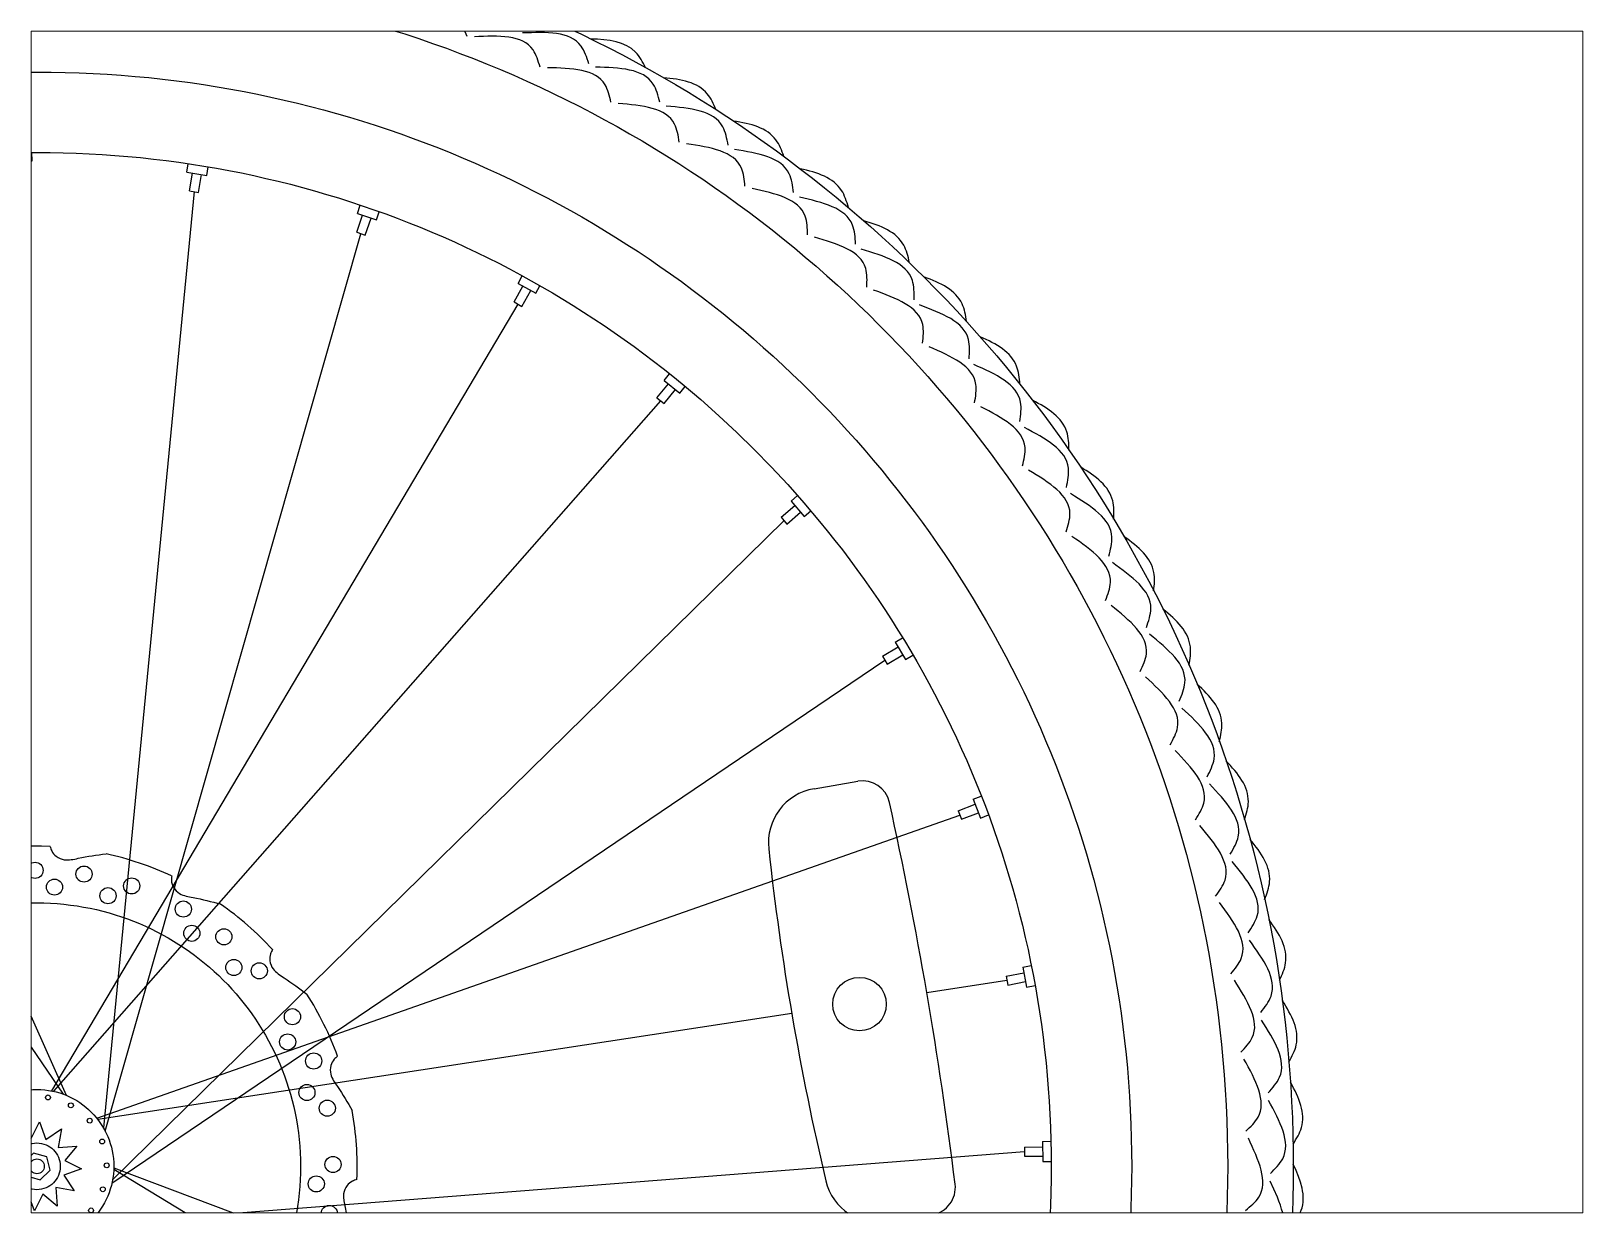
# Paper-space layout 'www.ceco.net' of a CAD drawing. Header units: millimetres. Extents: x 27 to 240, y 20 to 183.
# The model-space entities are those that its viewports show. They can reach past a viewport. Long polylines and large blocks are cut down to what shows.
import ezdxf

# ---------------------------------------------------------------- set-up
doc = ezdxf.new("R2010")
doc.units = ezdxf.units.MM
doc.layers.add('ceco.net 414 bike rim', color=7, linetype='Continuous')
doc.layers.add('ceco.net 414 bike tyres', color=7, linetype='Continuous')

msp = doc.modelspace()

# ---------------------------------------------------------------- linework, layer by layer
at = {"layer": 'ceco.net 414 bike rim'}
for p, q in [((-1.3, 274.27), (-1.34, 276.61)), ((-6.8, 274.19), (-1.3, 274.27)), ((-2.74, 269.32), (-2.81, 274.24)), ((40.91, 271.2), (41.28, 273.52)), ((40.91, 271.2), (46.34, 270.33)), ((41.62, 266.09), (42.41, 270.96)), ((46.34, 270.33), (46.72, 272.64)), ((-5.22, 269.28), (-2.74, 269.32)), ((44.07, 265.7), (44.85, 270.57)), ((42.84, 265.9), (18.15, 10.48)), ((41.62, 266.09), (44.07, 265.7)), ((87.2, 254.82), (88.81, 259.48)), ((87.38, 259.98), (88.15, 262.19)), ((87.38, 259.98), (92.58, 258.17)), ((89.53, 254.01), (91.15, 258.67)), ((92.58, 258.17), (93.35, 260.39)), ((18.61, 9.64), (88.37, 254.42)), ((87.2, 254.82), (89.53, 254.01)), ((8.06, 19.35), (-95.84, 251.69)), ((131.2, 240.85), (132.34, 242.9)), ((130.12, 235.81), (132.52, 240.12)), ((131.2, 240.85), (136.01, 238.17)), ((132.28, 234.6), (134.68, 238.91)), ((136.01, 238.17), (137.15, 240.22)), ((4.07, 20.56), (131.2, 235.21)), ((130.12, 235.81), (132.28, 234.6)), ((-138.09, 231.23), (7.17, 19.7)), ((171.03, 214.41), (172.51, 216.23)), ((169.09, 209.63), (172.2, 213.46)), ((171.01, 208.07), (174.12, 211.89)), ((171.03, 214.41), (175.3, 210.94)), ((175.3, 210.94), (176.78, 212.75)), ((170.05, 208.85), (4.5, 20.47)), ((169.09, 209.63), (171.01, 208.07)), ((205.66, 181.46), (207.44, 182.99)), ((202.93, 177.09), (206.65, 180.31)), ((204.54, 175.21), (208.27, 178.44)), ((205.66, 181.46), (209.26, 177.29)), ((209.26, 177.29), (211.04, 178.82)), ((203.74, 176.15), (20.64, -3.64)), ((202.93, 177.09), (204.54, 175.21)), ((234.05, 142.99), (236.06, 144.19)), ((230.59, 139.16), (234.83, 141.69)), ((234.05, 142.99), (236.87, 138.26)), ((20.45, -4.58), (231.23, 138.09)), ((230.59, 139.16), (231.86, 137.03)), ((231.86, 137.03), (236.09, 139.56)), ((236.87, 138.26), (238.88, 139.46)), ((211.92, 103.01), (223.88, 105.07)), ((251.25, 97), (255.86, 98.76)), ((255.32, 100.17), (257.51, 101.01)), ((255.32, 100.17), (257.28, 95.03)), ((16.34, 13.13), (251.69, 95.84)), ((251.25, 97), (252.14, 94.69)), ((252.14, 94.69), (256.74, 96.44)), ((257.28, 95.03), (259.47, 95.86)), ((264.28, 51.9), (269.12, 52.83)), ((264.28, 51.9), (264.75, 49.47)), ((268.84, 54.31), (271.14, 54.75)), ((268.84, 54.31), (269.87, 48.91)), ((264.51, 50.68), (242.69, 47.35)), ((264.75, 49.47), (269.59, 50.39)), ((269.87, 48.91), (272.18, 49.35)), ((205.84, 41.71), (16.61, 12.79)), ((-5.48, 10.88), (-1.58, 7.59)), ((-1.58, 7.59), (0.7, 12.16)), ((0.7, 12.16), (2.43, 7.36)), ((2.43, 7.36), (6.68, 10.19)), ((6.68, 10.19), (5.79, 5.16)), ((5.79, 5.16), (10.88, 5.48)), ((10.88, 5.48), (7.59, 1.57)), ((269.28, 5.22), (274.21, 5.29)), ((269.28, 5.22), (269.32, 2.74)), ((274.19, 6.8), (276.53, 6.84)), ((274.19, 6.8), (274.27, 1.3)), ((7.59, 1.58), (12.16, -0.7)), ((269.3, 3.98), (13.47, -16.06)), ((269.32, 2.74), (274.24, 2.81)), ((274.27, 1.3), (276.61, 1.34)), ((12.16, -0.7), (7.36, -2.43)), ((7.36, -2.43), (10.19, -6.69)), ((235.21, -131.2), (20.94, -0.88)), ((20.96, -0.44), (254.42, -88.37)), ((-2.43, -7.36), (-6.69, -10.19)), ((-0.7, -12.17), (-2.43, -7.36)), ((1.58, -7.59), (-0.7, -12.17)), ((5.48, -10.88), (1.58, -7.59)), ((5.16, -5.79), (5.48, -10.88)), ((10.19, -6.69), (5.16, -5.79)), ((95.84, -251.69), (15.48, -14.13)), ((15.77, -13.81), (138.1, -231.23)), ((232.27, -15.25), (244.23, -13.19))]:
    msp.add_line(p, q, dxfattribs=at)
msp.add_lwpolyline([(0.89, -3.64), (3.59, -1.05), (2.71, 2.59), (-0.89, 3.64), (-3.59, 1.05), (-2.71, -2.59)], close=True, dxfattribs=at)
for centre, radius in [((0, 0), 342.61), ((0, 0), 324.72), ((0, 0), 298.54), ((0, 0), 276.61), ((-0.51, 80.75), 2.2), ((12.85, 79.73), 2.2), ((4.79, 76.18), 2.2), ((25.85, 76.5), 2.2), ((19.38, 73.83), 2.2), ((39.93, 70.19), 2.2), ((0, 0), 71.87), ((42.24, 63.58), 2.2), ((50.99, 62.62), 2.2), ((53.7, 54.25), 2.2), ((60.64, 53.33), 2.2), ((224.31, 44.26), 7.3), ((69.68, 40.82), 2.2), ((68.37, 33.94), 2.2), ((75.47, 28.74), 2.2), ((73.63, 20.13), 2.2), ((0, 0), 20.96), ((-3.58, 18.7), 0.668), ((3.03, 18.8), 0.668), ((9.27, 16.63), 0.668), ((79.18, 15.86), 2.2), ((14.4, 12.45), 0.668), ((0, 0), 6.37), ((17.79, 6.78), 0.668), ((0, 0), 2.02), ((19.04, 0.28), 0.668), ((80.75, 0.51), 2.2), ((76.18, -4.79), 2.2), ((17.99, -6.25), 0.668), ((14.77, -12.02), 0.668), ((79.73, -12.85), 2.2)]:
    msp.add_circle(centre, radius, dxfattribs=at)
for centre, radius, start, end in [((214.46, 88.23), 15, 99.7634, 186.2354), ((225.15, 97.68), 7.5, 12.486, 99.7634), ((-853.96, -141.28), 1112.75, 7.04075, 12.48598), ((0, 0), 87.33, 87.6181, 100.0351), ((0, 0), 87.33, 65.1181, 77.5351), ((941.43, 167.66), 746.29, 186.23545, 193.29128), ((0, 0), 87.33, 42.6181, 55.0351), ((0, 0), 87.33, 20.1181, 32.5351), ((0, 0), 87.33, 357.6181, 10.0351), ((229.72, -0.47), 15, 193.2913, 279.7634), ((242.96, -5.8), 7.5, 279.7634, 7.0408)]:
    msp.add_arc(centre, radius, start, end, dxfattribs=at)
for points in [[(3.63, 87.26), (3.74, 86.85), (4.03, 85.82), (5.29, 84.35), (7.92, 83.26), (12.57, 84.4), (16.34, 84.93), (18.85, 85.27)], [(36.75, 79.23), (36.69, 78.81), (36.56, 77.74), (37.17, 75.9), (39.18, 73.89), (43.92, 73.17), (47.59, 72.21), (50.05, 71.57)], [(64.27, 59.13), (64.06, 58.76), (63.53, 57.83), (63.38, 55.9), (64.47, 53.27), (68.57, 50.79), (71.6, 48.5), (73.63, 46.97)], [(82.01, 30.04), (81.67, 29.78), (80.83, 29.12), (79.95, 27.39), (79.95, 24.54), (82.79, 20.68), (84.71, 17.41), (86, 15.22)], [(87.26, -3.63), (86.85, -3.74), (85.82, -4.03), (84.35, -5.29), (83.26, -7.92), (84.4, -12.57), (84.93, -16.34), (85.28, -18.85)]]:
    msp.add_open_spline(points, degree=3, knots=[0, 0, 0, 0, 1.265155, 3.187887, 5.583091, 9.401751, 17.081344, 17.081344, 17.081344, 17.081344], dxfattribs=at)
at = {"layer": 'ceco.net 414 bike tyres'}
for points, knots in [([(130.54, 309.99), (129.84, 311.7), (126.93, 318.73), (118.38, 317.85), (111.91, 317.18)], [0, 0, 0, 0, 5.278026, 21.651368, 21.651368, 21.651368, 21.651368]), ([(117.3, 308.22), (116.67, 309.89), (114.01, 316.95), (105.45, 316.02), (98.91, 315.31)], [0, 0, 0, 0, 5.072032, 21.445374, 21.445374, 21.445374, 21.445374]), ([(146.05, 309.92), (145.15, 311.44), (141.8, 316.61), (135.47, 316.97), (130.6, 316.74)], [1.290026, 1.290026, 1.290026, 1.290026, 6.384144, 19.446481, 19.446481, 19.446481, 19.446481]), ([(150.54, 300.78), (149.94, 302.54), (147.51, 309.74), (138.91, 309.43), (132.41, 309.19)], [0, 0, 0, 0, 5.278026, 21.651368, 21.651368, 21.651368, 21.651368]), ([(137.21, 299.89), (136.69, 301.59), (134.5, 308.81), (125.89, 308.44), (119.32, 308.17)], [0, 0, 0, 0, 5.072032, 21.445374, 21.445374, 21.445374, 21.445374]), ([(166, 299.7), (165.21, 301.28), (162.2, 306.65), (155.91, 307.44), (151.04, 307.52)], [1.290026, 1.290026, 1.290026, 1.290026, 6.384144, 19.446481, 19.446481, 19.446481, 19.446481]), ([(156.53, 290.27), (156.12, 292.01), (154.41, 299.35), (145.79, 299.55), (139.22, 299.7)], [0, 0, 0, 0, 5.072032, 21.445374, 21.445374, 21.445374, 21.445374]), ([(169.89, 290.29), (169.41, 292.08), (167.45, 299.43), (158.85, 299.68), (152.35, 299.86)], [0, 0, 0, 0, 5.278026, 21.651368, 21.651368, 21.651368, 21.651368]), ([(185.25, 288.2), (184.56, 289.83), (181.91, 295.39), (175.68, 296.58), (170.83, 296.98)], [1.290026, 1.290026, 1.290026, 1.290026, 6.384144, 19.446481, 19.446481, 19.446481, 19.446481]), ([(175.18, 279.41), (174.89, 281.17), (173.66, 288.61), (165.07, 289.37), (158.52, 289.95)], [0, 0, 0, 0, 5.072032, 21.445374, 21.445374, 21.445374, 21.445374]), ([(188.51, 278.56), (188.15, 280.38), (186.67, 287.84), (178.11, 288.65), (171.64, 289.26)], [0, 0, 0, 0, 5.278026, 21.651368, 21.651368, 21.651368, 21.651368]), ([(203.7, 275.47), (203.12, 277.14), (200.84, 282.86), (194.7, 284.46), (189.88, 285.17)], [1.290026, 1.290026, 1.290026, 1.290026, 6.384144, 19.446481, 19.446481, 19.446481, 19.446481]), ([(193.08, 267.36), (192.9, 269.13), (192.16, 276.64), (183.65, 277.96), (177.15, 278.97)], [0, 0, 0, 0, 5.072032, 21.445374, 21.445374, 21.445374, 21.445374]), ([(206.33, 265.64), (206.09, 267.47), (205.1, 275.01), (196.61, 276.38), (190.19, 277.41)], [0, 0, 0, 0, 5.278026, 21.651368, 21.651368, 21.651368, 21.651368]), ([(221.28, 261.56), (220.81, 263.26), (218.91, 269.12), (212.89, 271.11), (208.13, 272.14)], [1.290026, 1.290026, 1.290026, 1.290026, 6.384144, 19.446481, 19.446481, 19.446481, 19.446481]), ([(210.15, 254.16), (210.09, 255.94), (209.84, 263.48), (201.43, 265.35), (195.01, 266.78)], [0, 0, 0, 0, 5.072032, 21.445374, 21.445374, 21.445374, 21.445374]), ([(223.26, 251.57), (223.14, 253.42), (222.65, 261.01), (214.26, 262.93), (207.92, 264.38)], [0, 0, 0, 0, 5.278026, 21.651368, 21.651368, 21.651368, 21.651368]), ([(237.92, 246.52), (237.56, 248.26), (236.04, 254.22), (230.17, 256.61), (225.48, 257.95)], [1.290026, 1.290026, 1.290026, 1.290026, 6.384144, 19.446481, 19.446481, 19.446481, 19.446481]), ([(226.32, 239.87), (226.38, 241.65), (226.63, 249.19), (218.36, 251.61), (212.04, 253.46)], [0, 0, 0, 0, 5.072032, 21.445374, 21.445374, 21.445374, 21.445374]), ([(239.23, 236.43), (239.23, 238.29), (239.24, 245.89), (231, 248.35), (224.77, 250.21)], [0, 0, 0, 0, 5.278026, 21.651368, 21.651368, 21.651368, 21.651368]), ([(253.53, 230.44), (253.29, 232.19), (252.16, 238.24), (246.46, 241), (241.87, 242.65)], [1.290026, 1.290026, 1.290026, 1.290026, 6.384144, 19.446481, 19.446481, 19.446481, 19.446481]), ([(241.53, 224.55), (241.7, 226.33), (242.44, 233.83), (234.34, 236.79), (228.17, 239.05)], [0, 0, 0, 0, 5.072032, 21.445374, 21.445374, 21.445374, 21.445374]), ([(254.18, 220.28), (254.31, 222.13), (254.81, 229.72), (246.75, 232.71), (240.65, 234.98)], [0, 0, 0, 0, 5.278026, 21.651368, 21.651368, 21.651368, 21.651368]), ([(268.06, 213.36), (267.93, 215.12), (267.21, 221.24), (261.69, 224.37), (257.22, 226.31)], [1.290026, 1.290026, 1.290026, 1.290026, 6.384144, 19.446481, 19.446481, 19.446481, 19.446481]), ([(255.7, 208.27), (255.99, 210.03), (257.21, 217.48), (249.33, 220.96), (243.31, 223.61)], [0, 0, 0, 0, 5.072032, 21.445374, 21.445374, 21.445374, 21.445374]), ([(268.05, 203.18), (268.29, 205.02), (269.29, 212.56), (261.44, 216.08), (255.51, 218.74)], [0, 0, 0, 0, 5.278026, 21.651368, 21.651368, 21.651368, 21.651368]), ([(281.44, 195.37), (281.43, 197.14), (281.1, 203.29), (275.8, 206.77), (271.47, 209)], [1.290026, 1.290026, 1.290026, 1.290026, 6.384144, 19.446481, 19.446481, 19.446481, 19.446481]), ([(268.77, 191.1), (269.17, 192.84), (270.89, 200.19), (263.25, 204.18), (257.42, 207.22)], [0, 0, 0, 0, 5.072032, 21.445374, 21.445374, 21.445374, 21.445374]), ([(280.76, 185.22), (281.12, 187.03), (282.61, 194.49), (275.01, 198.51), (269.27, 201.56)], [0, 0, 0, 0, 5.278026, 21.651368, 21.651368, 21.651368, 21.651368]), ([(293.61, 176.55), (293.72, 178.31), (293.8, 184.47), (288.74, 188.29), (284.56, 190.8)], [1.290026, 1.290026, 1.290026, 1.290026, 6.384144, 19.446481, 19.446481, 19.446481, 19.446481]), ([(280.69, 173.12), (281.21, 174.82), (283.4, 182.04), (276.04, 186.52), (270.42, 189.94)], [0, 0, 0, 0, 5.072032, 21.445374, 21.445374, 21.445374, 21.445374]), ([(292.27, 166.46), (292.76, 168.25), (294.73, 175.59), (287.41, 180.1), (281.87, 183.51)], [0, 0, 0, 0, 5.278026, 21.651368, 21.651368, 21.651368, 21.651368]), ([(291.42, 154.39), (292.04, 156.06), (294.7, 163.12), (287.65, 168.07), (282.26, 171.85)], [0, 0, 0, 0, 5.072032, 21.445374, 21.445374, 21.445374, 21.445374]), ([(304.53, 156.97), (304.75, 158.72), (305.23, 164.86), (300.43, 169.01), (296.43, 171.78)], [1.290026, 1.290026, 1.290026, 1.290026, 6.384144, 19.446481, 19.446481, 19.446481, 19.446481]), ([(302.54, 146.99), (303.13, 148.74), (305.58, 155.94), (298.57, 160.92), (293.27, 164.69)], [0, 0, 0, 0, 5.278026, 21.651368, 21.651368, 21.651368, 21.651368]), ([(300.89, 135), (301.62, 136.62), (304.74, 143.5), (298.02, 148.9), (292.9, 153.02)], [0, 0, 0, 0, 5.072032, 21.445374, 21.445374, 21.445374, 21.445374]), ([(314.15, 136.71), (314.48, 138.45), (315.36, 144.54), (310.85, 148.99), (307.03, 152.02)], [1.290026, 1.290026, 1.290026, 1.290026, 6.384144, 19.446481, 19.446481, 19.446481, 19.446481]), ([(311.5, 126.88), (312.21, 128.6), (315.13, 135.62), (308.46, 141.05), (303.41, 145.15)], [0, 0, 0, 0, 5.278026, 21.651368, 21.651368, 21.651368, 21.651368]), ([(309.07, 115.03), (309.91, 116.6), (313.47, 123.26), (307.12, 129.09), (302.28, 133.53)], [0, 0, 0, 0, 5.072032, 21.445374, 21.445374, 21.445374, 21.445374]), ([(322.42, 115.87), (322.86, 117.58), (324.14, 123.61), (319.92, 128.34), (316.31, 131.62)], [1.290026, 1.290026, 1.290026, 1.290026, 6.384144, 19.446481, 19.446481, 19.446481, 19.446481]), ([(319.13, 106.24), (319.95, 107.9), (323.32, 114.72), (317.02, 120.57), (312.26, 125)], [0, 0, 0, 0, 5.278026, 21.651368, 21.651368, 21.651368, 21.651368]), ([(315.94, 94.57), (316.88, 96.08), (320.86, 102.49), (314.91, 108.72), (310.36, 113.48)], [0, 0, 0, 0, 5.072032, 21.445374, 21.445374, 21.445374, 21.445374]), ([(329.3, 94.54), (329.86, 96.22), (331.53, 102.14), (327.63, 107.15), (324.25, 110.65)], [1.290026, 1.290026, 1.290026, 1.290026, 6.384144, 19.446481, 19.446481, 19.446481, 19.446481]), ([(325.4, 85.14), (326.33, 86.74), (330.13, 93.33), (324.23, 99.58), (319.76, 104.31)], [0, 0, 0, 0, 5.278026, 21.651368, 21.651368, 21.651368, 21.651368]), ([(321.44, 73.7), (322.48, 75.15), (326.87, 81.29), (321.34, 87.89), (317.12, 92.94)], [0, 0, 0, 0, 5.072032, 21.445374, 21.445374, 21.445374, 21.445374]), ([(334.78, 72.8), (335.45, 74.44), (337.5, 80.24), (333.94, 85.49), (330.79, 89.2)], [1.290026, 1.290026, 1.290026, 1.290026, 6.384144, 19.446481, 19.446481, 19.446481, 19.446481]), ([(330.27, 63.68), (331.3, 65.22), (335.53, 71.54), (330.05, 78.16), (325.9, 83.17)], [0, 0, 0, 0, 5.278026, 21.651368, 21.651368, 21.651368, 21.651368]), ([(325.58, 52.52), (326.71, 53.9), (331.49, 59.73), (326.4, 66.69), (322.52, 72)], [0, 0, 0, 0, 5.072032, 21.445374, 21.445374, 21.445374, 21.445374]), ([(338.83, 50.75), (339.6, 52.34), (342.03, 58), (338.82, 63.46), (335.91, 67.38)], [1.290026, 1.290026, 1.290026, 1.290026, 6.384144, 19.446481, 19.446481, 19.446481, 19.446481]), ([(333.73, 41.94), (334.86, 43.41), (339.49, 49.44), (334.45, 56.41), (330.64, 61.68)], [0, 0, 0, 0, 5.278026, 21.651368, 21.651368, 21.651368, 21.651368]), ([(328.31, 31.12), (329.53, 32.42), (334.69, 37.93), (330.07, 45.2), (326.54, 50.75)], [0, 0, 0, 0, 5.072032, 21.445374, 21.445374, 21.445374, 21.445374]), ([(341.42, 28.48), (342.29, 30.01), (345.09, 35.5), (342.24, 41.17), (339.6, 45.26)], [1.290026, 1.290026, 1.290026, 1.290026, 6.384144, 19.446481, 19.446481, 19.446481, 19.446481]), ([(335.76, 20.02), (336.98, 21.41), (342, 27.13), (337.43, 34.41), (333.97, 39.92)], [0, 0, 0, 0, 5.278026, 21.651368, 21.651368, 21.651368, 21.651368]), ([(329.65, 9.58), (330.95, 10.8), (336.45, 15.96), (332.32, 23.51), (329.16, 29.28)], [0, 0, 0, 0, 5.072032, 21.445374, 21.445374, 21.445374, 21.445374]), ([(342.55, 6.09), (343.52, 7.56), (346.67, 12.86), (344.2, 18.7), (341.84, 22.96)], [1.290026, 1.290026, 1.290026, 1.290026, 6.384144, 19.446481, 19.446481, 19.446481, 19.446481]), ([(336.35, -1.98), (337.66, -0.67), (343.04, 4.7), (338.95, 12.27), (335.86, 17.99)], [0, 0, 0, 0, 5.278026, 21.651368, 21.651368, 21.651368, 21.651368]), ([(329.57, -12), (330.95, -10.87), (336.78, -6.08), (333.14, 1.73), (330.37, 7.69)], [0, 0, 0, 0, 5.072032, 21.445374, 21.445374, 21.445374, 21.445374]), ([(342.22, -16.33), (343.28, -14.92), (346.77, -9.84), (344.69, -3.85), (342.6, 0.55)], [1.290026, 1.290026, 1.290026, 1.290026, 6.384144, 19.446481, 19.446481, 19.446481, 19.446481]), ([(335.5, -23.97), (336.89, -22.75), (342.61, -17.74), (339.03, -9.93), (336.32, -4.01)], [0, 0, 0, 0, 5.278026, 21.651368, 21.651368, 21.651368, 21.651368]), ([(328.08, -33.53), (329.53, -32.49), (335.66, -28.1), (332.54, -20.06), (330.16, -13.93)], [0, 0, 0, 0, 5.072032, 21.445374, 21.445374, 21.445374, 21.445374])]:
    msp.add_open_spline(points, degree=3, knots=knots, dxfattribs=at)

psp = doc.layouts.new('www.ceco.net')

# ---------------------------------------------------------------- viewports
at = {"layer": '0'}
psp.add_viewport(center=(133.35, 101.6), size=(213.36, 162.56), view_center_point=(210, 148.5), view_height=322.4396, dxfattribs=at)

doc.saveas('drawing.dxf')
